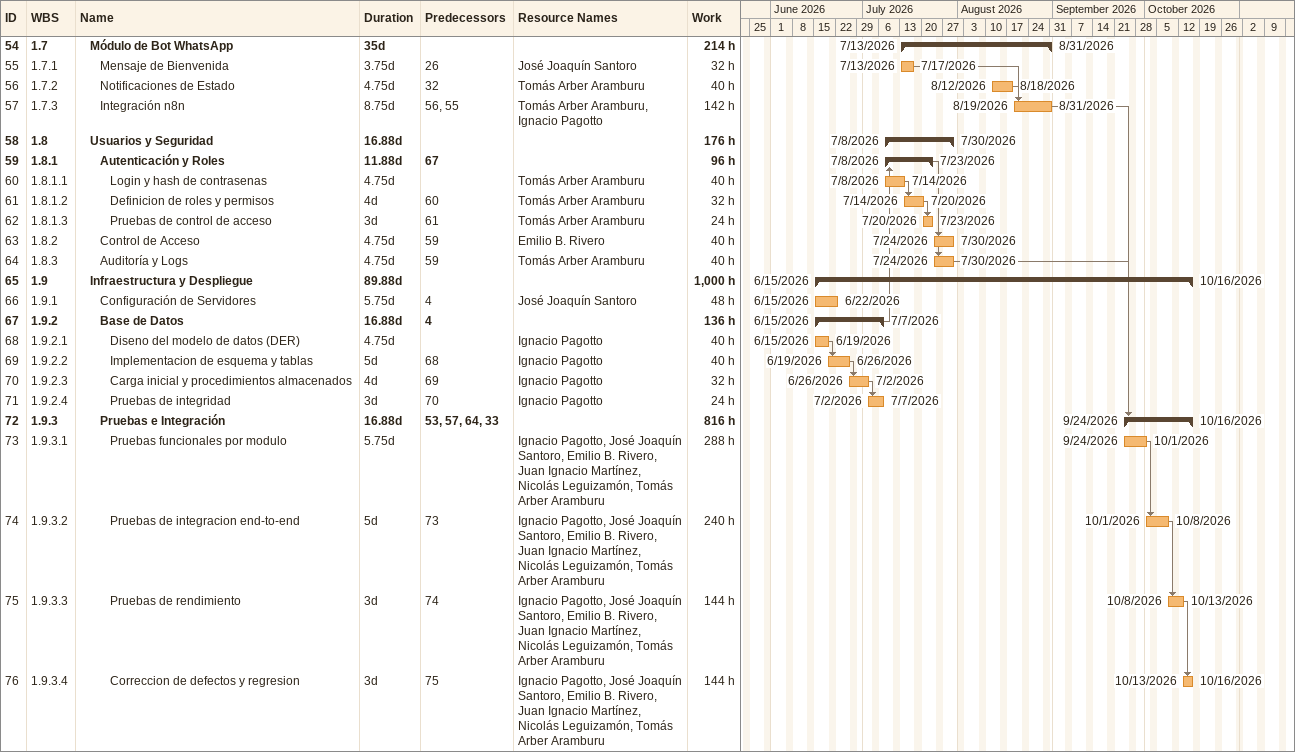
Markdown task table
| ID | WBS | Task | Duration | Start | Finish | Predecessors | Resources | Work (h) |
|---|---|---|---|---|---|---|---|---|
| 54 | 1.7 | **Módulo de Bot WhatsApp** | 35d | 2026-07-13 | 2026-08-31 |  |  | 214 |
| 55 | 1.7.1 | Mensaje de Bienvenida | 3.75d | 2026-07-13 | 2026-07-17 | 26 | José Joaquín Santoro | 32 |
| 56 | 1.7.2 | Notificaciones de Estado | 4.75d | 2026-08-12 | 2026-08-18 | 32 | Tomás Arber Aramburu | 40 |
| 57 | 1.7.3 | Integración n8n | 8.75d | 2026-08-19 | 2026-08-31 | 56, 55 | Tomás Arber Aramburu, Ignacio Pagotto | 142 |
| 58 | 1.8 | **Usuarios y Seguridad** | 16.88d | 2026-07-08 | 2026-07-30 |  |  | 176 |
| 59 | 1.8.1 | **Autenticación y Roles** | 11.88d | 2026-07-08 | 2026-07-23 | 67 |  | 96 |
| 60 | 1.8.1.1 | Login y hash de contrasenas | 4.75d | 2026-07-08 | 2026-07-14 |  | Tomás Arber Aramburu | 40 |
| 61 | 1.8.1.2 | Definicion de roles y permisos | 4d | 2026-07-14 | 2026-07-20 | 60 | Tomás Arber Aramburu | 32 |
| 62 | 1.8.1.3 | Pruebas de control de acceso | 3d | 2026-07-20 | 2026-07-23 | 61 | Tomás Arber Aramburu | 24 |
| 63 | 1.8.2 | Control de Acceso | 4.75d | 2026-07-24 | 2026-07-30 | 59 | Emilio B. Rivero | 40 |
| 64 | 1.8.3 | Auditoría y Logs | 4.75d | 2026-07-24 | 2026-07-30 | 59 | Tomás Arber Aramburu | 40 |
| 65 | 1.9 | **Infraestructura y Despliegue** | 89.88d | 2026-06-15 | 2026-10-16 |  |  | 1000 |
| 66 | 1.9.1 | Configuración de Servidores | 5.75d | 2026-06-15 | 2026-06-22 | 4 | José Joaquín Santoro | 48 |
| 67 | 1.9.2 | **Base de Datos** | 16.88d | 2026-06-15 | 2026-07-07 | 4 |  | 136 |
| 68 | 1.9.2.1 | Diseno del modelo de datos (DER) | 4.75d | 2026-06-15 | 2026-06-19 |  | Ignacio Pagotto | 40 |
| 69 | 1.9.2.2 | Implementacion de esquema y tablas | 5d | 2026-06-19 | 2026-06-26 | 68 | Ignacio Pagotto | 40 |
| 70 | 1.9.2.3 | Carga inicial y procedimientos almacenados | 4d | 2026-06-26 | 2026-07-02 | 69 | Ignacio Pagotto | 32 |
| 71 | 1.9.2.4 | Pruebas de integridad | 3d | 2026-07-02 | 2026-07-07 | 70 | Ignacio Pagotto | 24 |
| 72 | 1.9.3 | **Pruebas e Integración** | 16.88d | 2026-09-24 | 2026-10-16 | 53, 57, 64, 33 |  | 816 |
| 73 | 1.9.3.1 | Pruebas funcionales por modulo | 5.75d | 2026-09-24 | 2026-10-01 |  | Ignacio Pagotto, José Joaquín Santoro, Emilio B. Rivero, Juan Ignacio Martínez, Nicolás Leguizamón, Tomás Arber Aramburu | 288 |
| 74 | 1.9.3.2 | Pruebas de integracion end-to-end | 5d | 2026-10-01 | 2026-10-08 | 73 | Ignacio Pagotto, José Joaquín Santoro, Emilio B. Rivero, Juan Ignacio Martínez, Nicolás Leguizamón, Tomás Arber Aramburu | 240 |
| 75 | 1.9.3.3 | Pruebas de rendimiento | 3d | 2026-10-08 | 2026-10-13 | 74 | Ignacio Pagotto, José Joaquín Santoro, Emilio B. Rivero, Juan Ignacio Martínez, Nicolás Leguizamón, Tomás Arber Aramburu | 144 |
| 76 | 1.9.3.4 | Correccion de defectos y regresion | 3d | 2026-10-13 | 2026-10-16 | 75 | Ignacio Pagotto, José Joaquín Santoro, Emilio B. Rivero, Juan Ignacio Martínez, Nicolás Leguizamón, Tomás Arber Aramburu | 144 |
